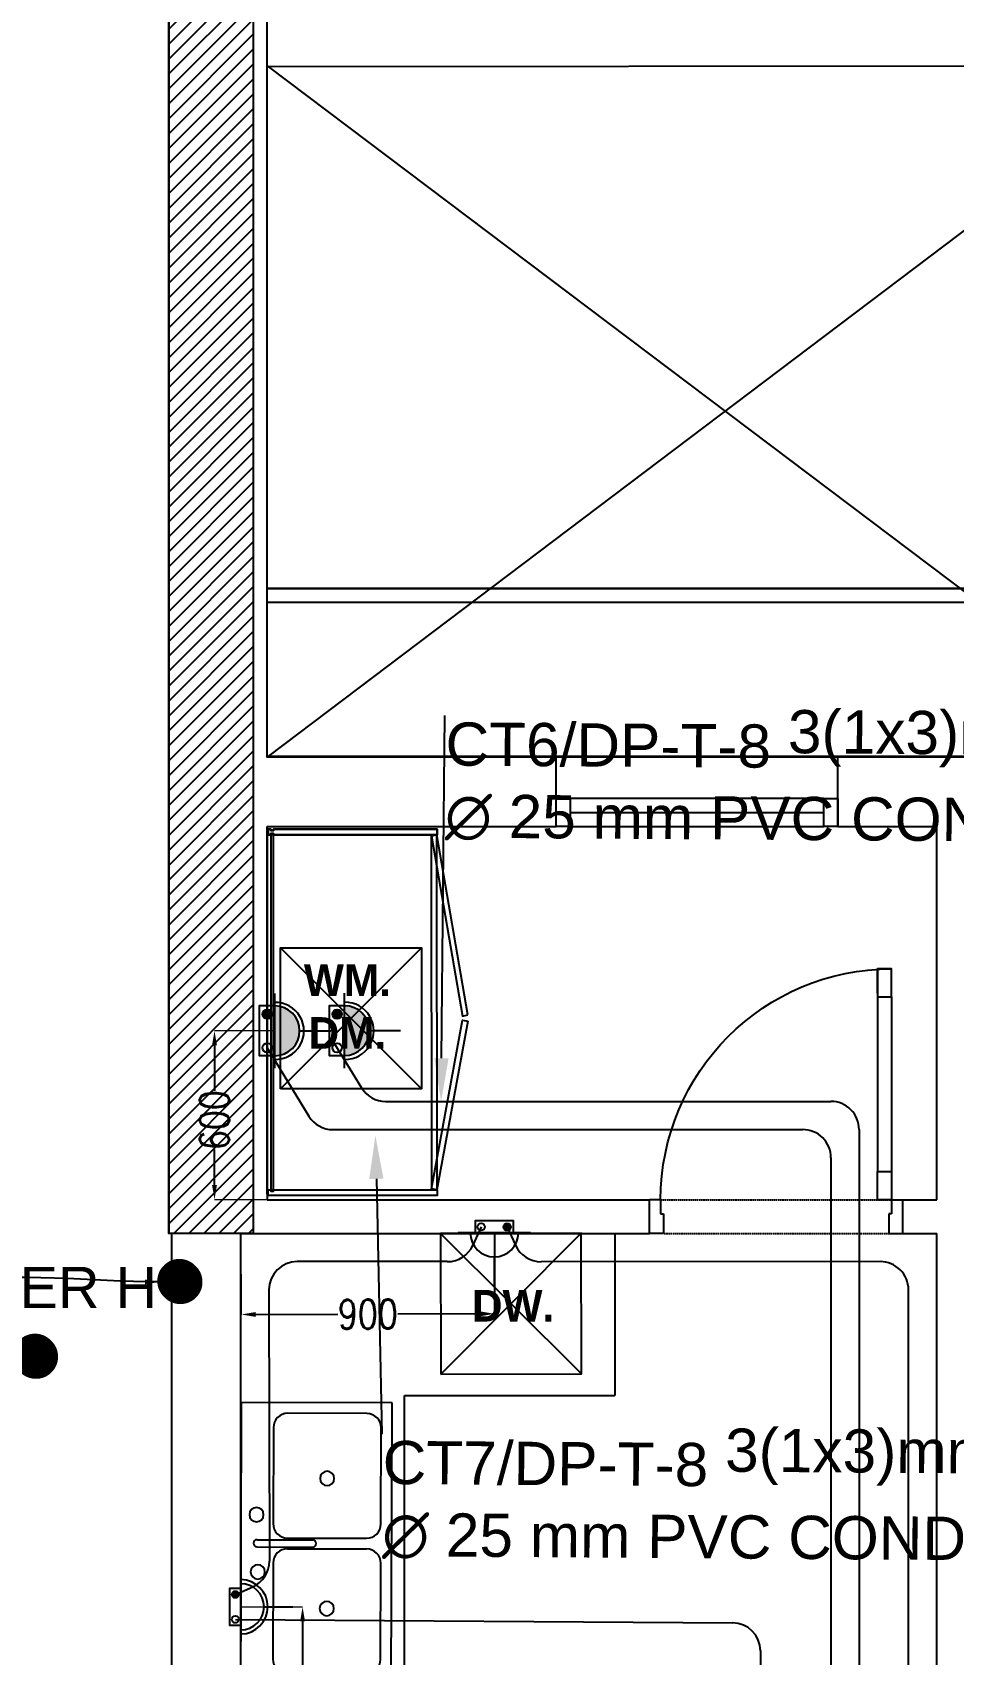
# Model space of a CAD drawing. Extents: x -678889171 to 586587, y -792238163 to 335485.
# Drawn here: x 79411 to 82681, y 44232 to 49993 of the extents above; entities that cross this region are included whole.
import ezdxf
from ezdxf import colors
from ezdxf.entities.mleader import LeaderData, LeaderLine
from ezdxf.math import Vec2, Vec3

# ---------------------------------------------------------------- set-up
doc = ezdxf.new("R2010")
doc.units = 0
doc.header["$MEASUREMENT"] = 0
for name, pattern in [('XR-A-9TH-FLOOR$0$XR-A-CORE$0$$0$HIDDEN-Z', [3, 2, -1]), ('XR-Ducts$0$XR-A-CORE$0$$0$HIDDEN-Z', [3, 2, -1]), ('XR-Typ26$0$XR-A-TYP-2-3-4-5-6-7-8-9-10$0$XR-A-TYP-2-3-4-6-7-8-9-10$0$HIDDEN', [0.375, 0.25, -0.125])]:
    doc.linetypes.add(name, pattern=pattern)
doc.layers.get('0').update_dxf_attribs({"color": 8})
doc.layers.get('Defpoints').update_dxf_attribs({"color": 252})
for name, color, linetype, lineweight in [('.ABB.MULTILEADERS', 2, 'Continuous', 9), ('XR-A-9TH-FLOOR$0$XR-A-CORE$0$$0$A-DOOR-OVHD', 252, 'XR-A-9TH-FLOOR$0$XR-A-CORE$0$$0$HIDDEN-Z', 9), ('XR-A-col-910$0$MOD-COL', 252, 'Continuous', 50), ('XR-Ducts$0$XR-A-CORE$0$$0$A-DOOR-OVHD', 252, 'XR-Ducts$0$XR-A-CORE$0$$0$HIDDEN-Z', 9)]:
    doc.layers.add(name, color=color, linetype=linetype, lineweight=lineweight)
for name, color, linetype in [('1', 8, 'Continuous'), ('4-TWXT-ELECTRICAL', 4, 'Continuous'), ('E-LIT-WIR-NO', 4, 'Continuous'), ('E-POW-BLOCK', 4, 'Continuous'), ('E-POW-WIR-NO', 4, 'Continuous'), ('E-TEXT', 3, 'Continuous'), ('E-Wire-NORMAL', 4, 'Continuous'), ('loop line emped', 1, 'Continuous'), ('XR-A-9TH-FLOOR$0$A-WALL', 252, 'Continuous'), ('XR-A-9TH-FLOOR$0$XR-A-CORE$0$$0$61-EGY-21-AR-1-GR-0A$0$A-FLOR-OPEN', 252, 'Continuous'), ('XR-A-col-910$0$A-COLS', 252, 'Continuous'), ('XR-A-col-910$0$A-COLS-PATT', 252, 'Continuous'), ('XR-A-ST Cat Walk$0$A-FLOR-HRAL', 252, 'Continuous'), ('XR-A-ST Cat Walk$0$A-FLOR-STRS', 252, 'Continuous'), ('XR-A-TYP34$0$XR-A-CORE$0$$0$61-EGY-21-AR-1-GR-0A$0$A-FLOR-OPEN', 252, 'Continuous'), ('XR-Ducts$0$XR-A-CORE$0$$0$61-EGY-21-AR-1-GR-0A$0$A-FLOR-OPEN', 252, 'Continuous'), ('XR-Typ26$0$A-WALL', 252, 'Continuous'), ('XR-Typ26$0$I-EQPM', 252, 'Continuous'), ('XR-Typ26$0$I-SPCL', 252, 'Continuous'), ('XR-Typ26$0$XR-A-2nd-OLD DESIGN$0$A-WALL', 252, 'Continuous'), ('XR-Typ26$0$XR-A-4TH-OLD DESIGN$0$A-WALL', 252, 'Continuous'), ('XR-Typ26$0$XR-A-TYP-2-3-4-5-6$0$A-EQPM', 252, 'Continuous'), ('XR-Typ26$0$XR-A-TYP-2-3-4-5-6-7-8-9-10$0$A-WALL', 252, 'Continuous'), ('XR-Typ26$0$XR-A-TYP-2-3-4-5-6-7-8-9-10$0$XR-A-TYP-2-3-4-6-7-8-9-10$0$A-DOOR', 252, 'Continuous'), ('XR-Typ26$0$XR-A-TYP-2-3-4-5-6-7-8-9-10$0$XR-A-TYP-2-3-4-6-7-8-9-10$0$A-FLOR-OVHD', 252, 'XR-Typ26$0$XR-A-TYP-2-3-4-5-6-7-8-9-10$0$XR-A-TYP-2-3-4-6-7-8-9-10$0$HIDDEN'), ('XR-Typ26$0$XR-A-TYP-2-3-4-5-6-7-8-9-10$0$XR-A-TYP-2-4-6-7-8$0$A-GLAZ', 252, 'Continuous')]:
    doc.layers.add(name, color=color, linetype=linetype)
doc.styles.get("Standard").update_dxf_attribs({"font": 'arial.ttf'})
doc.styles.add('Work$0$E-M.MODUL', font='romans.shx', dxfattribs={"width": 0.8})
doc.styles.add('XR-Typ26$0$XREF_1BR$0$KZT', font='')
doc.styles.get('XR-Typ26$0$XREF_1BR$0$KZT').set_extended_font_data('AvantGarde LT Medium', bold=True)
doc.dimstyles.new('Work$0$S-DIM', dxfattribs={"dimscale": 500, "dimtxt": 0.2065, "dimasz": 0.104, "dimexe": 0, "dimexo": 0, "dimgap": 0, "dimtad": 0, "dimdec": 0, "dimzin": 0, "dimdsep": 46, "dimtxsty": 'Work$0$E-M.MODUL', "dimcen": 0.25, "dimclrd": 5, "dimclre": 5, "dimclrt": 1, "dimadec": 0, "dimazin": 0, "dimtfac": 1, "dimtdec": 0, "dimtofl": 0, "dimtmove": 0, "dimatfit": 3, "dimfxl": 1, "dimtolj": 1, "dimtzin": 0, "dimlwe": 13, "dimarcsym": 0})

# ---------------------------------------------------------------- blocks, each defined once
blk = doc.blocks.new('so')
h = blk.add_hatch(color=3)
h.dxf.hatch_style = 1
h.paths.add_polyline_path([(35.34792172250044, 28.40981183705202, 1), (35.02792156250044, 28.40981183705199)])
at = {"layer": 'E-POW-BLOCK'}
h = blk.add_hatch(color=3, dxfattribs=at)
h.dxf.hatch_style = 1
edge = h.paths.add_edge_path()
edge.add_arc((35.0814921399025, 28.36166550970372), 0.03025259035537483, 0, 360)
at = {"color": 3}
blk.add_arc((35.18900666872388, 28.41391628597773), 0.18346999919749, 358.7181161938786, 181.2818838061319, dxfattribs=at)
at = {"layer": 'E-POW-BLOCK', "color": 3}
for p, q in [((35.18792164250043, 28.56981191705202), (35.18792164250044, 28.76981201705202)), ((35.42792176250044, 28.40981183705203), (34.94792152250044, 28.40981183705198))]:
    blk.add_line(p, q, dxfattribs=at)
blk.add_lwpolyline([(35.34723123084582, 28.409811837052), (35.02861205415505, 28.409811837052), (35.02861205415505, 28.31104866028553), (35.34723123084582, 28.31104866028553)], close=True, dxfattribs=at)
for centre in [(35.0814921399025, 28.36166550970372), (35.29756713674156, 28.36166550970372)]:
    blk.add_circle(centre, 0.03025259035537483, dxfattribs=at)
blk.add_arc((35.18792164250044, 28.40981183705198), 0.1600000800000001, 2.035554996136651e-12, 180, dxfattribs=at)
blk = doc.blocks.new('SO1')
at = {"layer": 'E-POW-BLOCK'}
h = blk.add_hatch(color=3, dxfattribs=at)
h.dxf.hatch_style = 1
edge = h.paths.add_edge_path()
edge.add_arc((-0.1064295025979398, -0.04814632734824666), 0.03025259035537483, 0, 360)
at = {"layer": 'E-POW-BLOCK', "color": 3}
for p, q in [((1.42e-14, 0.2000001000000597), (0, 0.4500002250000599)), ((-0.3000001499999971, 7.11e-14), (0.3000001499999971, 1.42e-14))]:
    blk.add_line(p, q, dxfattribs=at)
blk.add_lwpolyline([(0.1593095883453804, 4.265338082731773e-14), (-0.1593095883453804, 4.265338082731773e-14), (-0.1593095883453804, -0.09876317676643645), (0.1593095883453804, -0.09876317676643645)], close=True, dxfattribs=at)
for centre in [(-0.1064295025979398, -0.04814632734824666), (0.1096454942411166, -0.04814632734824666)]:
    blk.add_circle(centre, 0.03025259035537483, dxfattribs=at)
blk.add_arc((0, 1.42e-14), 0.2000001000000001, 0, 179.9999999999979, dxfattribs=at)
blk = doc.blocks.new('160')
at = {"layer": 'E-POW-BLOCK'}
h = blk.add_hatch(color=1, dxfattribs=at)
h.dxf.hatch_style = 1
edge = h.paths.add_edge_path()
edge.add_arc((78016.12619020321, 43941.8623778977), 12.40959850020896, 0, 360)
at = {"layer": 'E-POW-BLOCK', "color": 1}
for p, q in [((77996.37658910743, 43862.45978831869, 1.338264768536465e-07), (77996.37658910545, 44108.57963245566, 1.344306687904589e-07)), ((77914.33664106077, 43985.51971038651, 1.440456293763361e-07), (77811.7867060037, 43985.51971038567, 1.564419500691893e-07))]:
    blk.add_line(p, q, dxfattribs=at)
at = {"layer": 'E-POW-BLOCK', "color": 1, "elevation": 1.293917977576307e-07}
blk.add_lwpolyline([(77996.3765891059, 44050.86842946797), (77996.37658910696, 43920.17099130638), (78036.8891983044, 43920.17099130671), (78036.88919830332, 44050.8684294683)], close=True, dxfattribs=at)
at = {"layer": 'E-POW-BLOCK', "color": 1}
for centre in [(78016.12619020249, 44030.49624115398, 1.318516362437654e-07), (78016.12619020321, 43941.8623778977, 1.316340517344951e-07)]:
    blk.add_circle(centre, 12.40959850020896, dxfattribs=at)
for centre, radius, start, end in [((77997.52779818512, 43985.51971038718, 1.339894137195527e-07), 96.53712043769333, 90.68327069112401, 269.3167293097928), ((77996.37658910645, 43985.51971038718, 1.341285728220513e-07), 82.03994804566189, 90.0000000004675, 270.0000000004654)]:
    blk.add_arc(centre, radius, start, end, dxfattribs=at)
blk = doc.blocks.new('*D2981')
at = {"layer": '1', "color": 5, "lineweight": 13, "transparency": 16777216}
for p, q in [((80150.9594293658, 45727.11598560929), (80151.75813177212, 45439.36992021478)), ((81050.95596230698, 45729.61412366568), (81051.7546647133, 45441.86805827117))]:
    blk.add_line(p, q, dxfattribs=at)
at = {"layer": '1', "color": 5, "lineweight": -2, "transparency": 16777216}
for p, q in [((80203.75793145316, 45439.51425708026), (80495.55680735565, 45440.32420895232)), ((80999.75486503224, 45441.72372140569), (80707.95598912978, 45440.91376953363))]:
    blk.add_line(p, q, dxfattribs=at)
at = {"layer": '1', "color": 5, "transparency": 16777216}
for points in [[(80203.73387530891, 45448.18089036043), (80203.78198759741, 45430.84762380009), (80151.75813177212, 45439.36992021478)], [(80999.730808888, 45450.39035468587), (80999.77892117649, 45433.05708812553), (81051.7546647133, 45441.86805827117)]]:
    blk.add_solid(points, dxfattribs=at)
at = {"layer": 'Defpoints', "color": 0, "transparency": 16777216}
for p in [(80150.9594293658, 45727.11598560929), (81050.95596230698, 45729.61412366568), (81051.7546647133, 45441.86805827117)]:
    blk.add_point(p, dxfattribs=at)
at = {"layer": '1', "color": 1, "transparency": 16777216, "insert": (80601.75639824271, 45440.61898924298), "char_height": 103.25, "attachment_point": 5, "rotation": 0.15903661229904714, "style": 'Work$0$E-M.MODUL'}
blk.add_mtext('\\A1;900', dxfattribs=at)
blk = doc.blocks.new('*D2982')
at = {"layer": '1', "color": 5, "lineweight": 13, "transparency": 16777216}
for p, q in [((80150.95943569197, 44401.22992888563), (80369.98080377791, 44401.22992888563)), ((80150.96021087287, 43601.22992888563), (80369.98080377791, 43601.22992888563))]:
    blk.add_line(p, q, dxfattribs=at)
at = {"layer": '1', "color": 5, "lineweight": -2, "transparency": 16777216}
for p, q in [((80369.98080377791, 44349.22992888563), (80369.98080377791, 44107.42992888563)), ((80369.98080377791, 43653.22992888563), (80369.98080377791, 43895.02992888563))]:
    blk.add_line(p, q, dxfattribs=at)
at = {"layer": '1', "color": 5, "transparency": 16777216}
for points in [[(80361.31413711124, 44349.22992888563), (80378.64747044459, 44349.22992888563), (80369.98080377791, 44401.22992888563)], [(80361.31413711124, 43653.22992888563), (80378.64747044459, 43653.22992888563), (80369.98080377791, 43601.22992888563)]]:
    blk.add_solid(points, dxfattribs=at)
at = {"layer": 'Defpoints', "color": 0, "transparency": 16777216}
for p in [(80150.95943569197, 44401.22992888563, -4.931407771077062e-05), (80150.96021087287, 43601.22992888563), (80369.98080377791, 43601.22992888563)]:
    blk.add_point(p, dxfattribs=at)
at = {"layer": '1', "color": 1, "transparency": 16777216, "insert": (80369.98080377791, 44001.2299288856), "char_height": 103.25, "attachment_point": 5, "rotation": 90, "style": 'Work$0$E-M.MODUL'}
blk.add_mtext('\\A1;800', dxfattribs=at)
blk = doc.blocks.new('*D2987')
at = {"layer": '1', "color": 5, "lineweight": 13, "transparency": 16777216}
for p, q in [((80270.99375630525, 46447.1172220874), (80057.17361080289, 46447.1172220874)), ((80270.99406859284, 45847.11599876145), (80057.17361080289, 45847.11599876145))]:
    blk.add_line(p, q, dxfattribs=at)
at = {"layer": '1', "color": 5, "lineweight": -2, "transparency": 16777216}
for p, q in [((80057.17361080289, 46395.1172220874), (80057.17361080289, 46233.87106646634)), ((80057.17361080289, 45899.11599876145), (80057.17361080289, 46025.40439979969))]:
    blk.add_line(p, q, dxfattribs=at)
at = {"layer": '1', "color": 5, "transparency": 16777216}
for points in [[(80048.50694413621, 46395.1172220874), (80065.84027746956, 46395.1172220874), (80057.17361080289, 46447.1172220874)], [(80048.50694413621, 45899.11599876145), (80065.84027746956, 45899.11599876145), (80057.17361080289, 45847.11599876145)]]:
    blk.add_solid(points, dxfattribs=at)
at = {"layer": 'Defpoints', "color": 0, "transparency": 16777216}
for p in [(80270.99375630525, 46447.1172220874), (80057.17361080289, 45847.11599876145), (80270.99406859284, 45847.11599876145)]:
    blk.add_point(p, dxfattribs=at)
at = {"layer": '1', "color": 1, "transparency": 16777216, "insert": (80057.17361080289, 46129.63773313299), "char_height": 103.25, "attachment_point": 5, "rotation": 90, "style": 'Work$0$E-M.MODUL'}
blk.add_mtext('\\A1;600', dxfattribs=at)
blk = doc.blocks.new('XR-A-ST Cat Walk')
at = {"layer": 'XR-A-ST Cat Walk$0$A-FLOR-HRAL'}
for points in [[(83046.08059873435, 36748.03309122201), (83591.85810931856, 36749.50425361253), (83591.85810931856, 38599.99999999996), (85747.08610655721, 38599.99999999996), (85745.24291271906, 34446.30344581752), (83045.21689171152, 34445.90371469172)], [(83046.21537499549, 36698.03327286874), (83641.85810931856, 36699.63884871591), (83641.85810931856, 38549.99999999996), (85697.06391424284, 38549.99999999996), (85695.26509190473, 34496.29604729211), (83045.20948935469, 34495.90371414377)]]:
    blk.add_lwpolyline(points, dxfattribs=at)
at = {"layer": 'XR-A-ST Cat Walk$0$A-FLOR-STRS'}
blk.add_lwpolyline([(83046.21537499549, 36698.03327286874), (83042.33379955615, 39149.99999999996), (86297.33379955615, 39149.99999999996), (86294.99533557714, 33896.31304388438), (83044.56061875774, 33896.22092397314), (83044.33754620097, 34496.22091789205), (85695.26509190473, 34496.29604729211), (85697.06391424284, 38549.99999999996), (83642.9778387565, 38549.99999999996), (83641.85810931856, 36699.63884871591), (83046.21537499549, 36698.03327286874)], dxfattribs=at)
blk = doc.blocks.new('*U1523')
at = {"layer": 'XR-A-col-910$0$A-COLS-PATT'}
h = blk.add_hatch(dxfattribs=at)
h.set_pattern_fill('ANSI31', color=256, scale=300)
h.set_pattern_definition([(45, (200, -13250), (-26.51650429449553, 26.51650429449553), [])])
h.paths.add_polyline_path([(-15633.46579891467, 85098.79667194281), (-15333.46579891467, 85098.79667194281), (-15333.46579891467, 71548.79667194281), (-15633.46579891467, 71548.79667194281)])
at = {"layer": 'XR-A-col-910$0$A-COLS'}
blk.add_lwpolyline([(-15633.46579891467, 85098.79667194281), (-15333.46579891467, 85098.79667194281), (-15333.46579891467, 71548.79667194281), (-15633.46579891467, 71548.79667194281)], close=True, dxfattribs=at)
blk = doc.blocks.new('XR-A-col-910')
at = {"layer": 'XR-A-col-910$0$MOD-COL'}
blk.add_blockref('*U1523', (98328.46579891465, -39343.79667194281), dxfattribs=at)
blk = doc.blocks.new('XR-Ducts')
at = {"layer": 'XR-Ducts$0$XR-A-CORE$0$$0$61-EGY-21-AR-1-GR-0A$0$A-FLOR-OPEN'}
for p, q in [((83045.10589965944, 36350.00003204209), (86293.51621492323, 36351.96577837977)), ((86293.51617139872, 36351.96574550095), (83045.29877996813, 33898.23240661018)), ((86294.99987961682, 33900.19893405444), (83046.21537499549, 36351.96672713121))]:
    blk.add_line(p, q, dxfattribs=at)
at = {"layer": 'XR-Ducts$0$XR-A-CORE$0$$0$A-DOOR-OVHD'}
blk.add_lwpolyline([(83044.51991098301, 39153.73350737232), (86291.82075093065, 39153.73252574204), (86294.99999999999, 33900), (83045.29771147587, 33899.99809795717)], close=True, dxfattribs=at)
blk = doc.blocks.new('*U1147')
at = {"layer": 'XR-Typ26$0$XR-A-TYP-2-3-4-5-6-7-8-9-10$0$XR-A-TYP-2-4-6-7-8$0$A-GLAZ'}
for p, q in [((80876.47436216587, 59997.1206152086), (79976.10370758761, 59997.11541187624)), ((79976.10370635943, 59947.11541187624), (80876.47436093769, 59947.1206152086)), ((79976.10370513113, 59897.11540542316), (80876.47435970939, 59897.12060875558))]:
    blk.add_line(p, q, dxfattribs=at)
blk.add_lwpolyline([(79926.10370513113, 60147.1154066514), (80926.47435970939, 60147.1154066514)], dxfattribs=at)
for points in [[(79926.10370758761, 59997.11541310448), (79976.10370758761, 59997.11541187624), (79976.10370513113, 59897.11540542316), (79926.10370513113, 59897.1154066514)], [(80876.47436216587, 59997.1206152086), (80926.47436216587, 59997.12061398036), (80926.47435970939, 59897.12060752734), (80876.47435970939, 59897.12060875558)]]:
    blk.add_lwpolyline(points, close=True, dxfattribs=at)
blk = doc.blocks.new('*U1149')
for p, q in [((39.99999999999545, 819.9999999996726), (39.99999999998647, 199.9999999998977)), ((89.99999999997726, 819.9999999996726), (89.99999999996828, 199.9999999998977)), ((0, -20), (4.547473508864641e-12, 99.99999999993177)), ((39.99999999999091, 99.9999999999318), (4.547473508864641e-12, 99.99999999993177)), ((39.99999999999091, 99.9999999999318), (39.99999999999102, 49.9999999999477)), ((859.9999999996908, 99.99999999993177), (859.9999999996908, 49.99999999994769)), ((859.9999999996908, 99.99999999993177), (899.9999999996771, 99.9999999999318)), ((899.9999999996726, -20), (899.9999999996771, 99.9999999999318)), ((39.99999999999102, 49.9999999999477), (49.99999999999102, 49.9999999999477)), ((49.99999999999102, 49.9999999999477), (49.99999999999091, -20)), ((859.9999999996908, 49.99999999994769), (849.9999999996953, 49.9999999999477)), ((849.9999999996953, 49.9999999999477), (849.9999999996862, -20)), ((49.99999999999091, -20), (0, -20)), ((849.9999999996862, -20), (899.9999999996726, -20))]:
    blk.add_line(p, q)
for points in [[(89.99999999996817, 819.9999999996726), (39.99999999998636, 819.9999999996726), (39.99999999998636, 919.9999999996362), (89.99999999996817, 919.9999999996362), (89.99999999996817, 832.9999999996653), (89.99999999996817, 919.9999999996362)], [(89.99999999996828, 199.9999999998977), (39.99999999998647, 199.9999999998977), (39.99999999998636, 99.9999999999318), (89.99999999996817, 99.9999999999318), (89.99999999996817, 186.9999999999004)]]:
    blk.add_lwpolyline(points, close=True)
blk.add_arc((39.99999999998636, 99.9999999999318), 819.9999999997044, 7.016709298534877e-15, 90)
at = {"layer": 'XR-Typ26$0$XR-A-TYP-2-3-4-5-6-7-8-9-10$0$XR-A-TYP-2-3-4-6-7-8-9-10$0$A-FLOR-OVHD'}
for p, q in [((859.9999999996908, 99.99999999993177), (39.99999999998636, 99.9999999999318)), ((849.9999999996953, -20), (49.99999999999091, -20))]:
    blk.add_line(p, q, dxfattribs=at)
blk = doc.blocks.new('XR-Typ26$0$A$C519C6AFF')
at = {"layer": 'XR-Typ26$0$I-EQPM'}
blk.add_lwpolyline([(250, -250), (-250, -250), (-250, 250), (250, 250)], close=True, dxfattribs=at)
for points in [[(250, -250), (-250, 250)], [(250, 250), (-250, -250)]]:
    blk.add_lwpolyline(points, dxfattribs=at)
blk = doc.blocks.new('XR-A-TYP34')
at = {"layer": 'XR-A-TYP34$0$XR-A-CORE$0$$0$61-EGY-21-AR-1-GR-0A$0$A-FLOR-OPEN'}
blk.add_line((83045.10589965944, 36350.00003204209), (86293.51621492323, 36351.96577837977), dxfattribs=at)
blk = doc.blocks.new('XR-Typ26$0$A$C3A2B5138')
for p, q in [((0, 500), (-535, 500)), ((-535, 500), (-535, -500)), ((0, 500), (-535, 500)), ((-535, 500), (-535, -500.0000000000073)), ((-165.1000000000058, 461.8999999999869), (-446.1000000000058, 461.8999999999869)), ((0, -500), (0, 500)), ((0, -500.0000000000073), (0, 500)), ((-496.9000000000233, 411.099999999984), (-496.9000000000233, 69.84999999999854)), ((-114.3000000000175, 69.84999999999854), (-114.3000000000175, 411.0999999999985)), ((-165.1000000000349, 19.04999999999563), (-446.1000000000058, 19.04999999999563)), ((-57.15000000002328, 12.69999999999709), (-254.8000000000175, 12.69999999999709)), ((-165.1000000000058, -19.05000000000291), (-446.1000000000058, -19.05000000000291)), ((-57.15000000002328, -12.69999999999709), (-254.8000000000175, -12.70000000000437)), ((-496.9000000000233, -69.85000000000582), (-496.8999999999942, -411.1000000000131)), ((-114.2999999999884, -411.0999999999985), (-114.2999999999884, -69.84999999999854)), ((-535, -500), (0, -500)), ((-535, -500.0000000000073), (0, -500.0000000000073)), ((-446.1000000000058, -461.9000000000015), (-165.1000000000058, -461.9000000000015))]:
    blk.add_line(p, q)
for centre, radius, start, end in [((-446.1000000000058, 411.099999999984), 50.8000000000052, 90, 180), ((-165.1000000000058, 411.0999999999985), 50.79999999998908, 0, 90), ((-305.6000000000058, 230.9499999999971), 25.40000000000016, 90, 270), ((-305.6000000000058, 230.9499999999971), 25.4000000000002, 270, 90), ((-60.22879355400801, 101.5999999999985), 25.39999999999987, 90, 270), ((-60.22879355400801, 101.5999999999985), 25.39999999999987, 270, 90), ((-446.1000000000058, 69.84999999999854), 50.80000000000272, 180, 270), ((-165.1000000000349, 69.84999999999854), 50.80000000000268, 270, 0), ((-254.8000000000175, 0), 12.69999999999988, 90, 270), ((-57.15000000002328, 0), 12.6999999999999, 270, 90), ((-446.1000000000058, -69.85000000000582), 50.80000000000015, 90, 180), ((-165.1000000000058, -69.84999999999854), 50.80000000000007, 0, 90), ((-55.03206879270147, -101.5999999999985), 25.40000000000005, 90, 270), ((-55.03206879270147, -101.5999999999985), 25.40000000000008, 270, 90), ((-305.6000000000058, -230.9500000000044), 25.39999999999993, 90, 270), ((-305.6000000000058, -230.9500000000044), 25.39999999999995, 270, 90), ((-446.1000000000058, -411.1000000000131), 50.79999999999051, 180, 270), ((-165.1000000000058, -411.0999999999985), 50.80000000000167, 270, 0)]:
    blk.add_arc(centre, radius, start, end)
blk = doc.blocks.new('A$C8dc8e057')
at = {"layer": 'XR-Typ26$0$I-SPCL', "insert": (13902.4218490584, 7241.07048168407, 1.132198853915352e-07), "char_height": 112.5, "width": 1932.754287415214, "attachment_point": 5, "style": 'XR-Typ26$0$XREF_1BR$0$KZT'}
blk.add_mtext('DW.', dxfattribs=at)

msp = doc.modelspace()

# ---------------------------------------------------------------- block references
at = {"layer": 'XR-A-9TH-FLOOR$0$A-WALL'}
msp.add_blockref('XR-A-ST Cat Walk', (-2800.434649049275, 13522.11598560929), dxfattribs=at)

# ---------------------------------------------------------------- next in the draw order: block references
msp.add_blockref('XR-A-col-910', (-2800.434649049275, 13522.11598560929), dxfattribs=at)

# ---------------------------------------------------------------- next in the draw order: block references
msp.add_blockref('XR-Ducts', (-2800.434649049275, 13522.11598560929), dxfattribs=at)

# ---------------------------------------------------------------- next in the draw order: hatches: boundary and pattern name
at = {"layer": 'E-Wire-NORMAL'}
h = msp.add_hatch(dxfattribs=at)
h.set_pattern_fill('ANSI31', color=4, scale=1.334306780708251, angle=-5.65184566896067e-11)
h.set_pattern_definition([(44.9999999999435, (156180.6328159735, -32431.42583036638), (-0.1179371716026332, 0.1179371716028659), [])])
edge = h.paths.add_edge_path()
edge.add_arc((79934.90945591187, 45557.13533651613), 77.73412783328939, -5.65184566896067e-11, 359.9999999999435)
h = msp.add_hatch(dxfattribs=at)
h.set_pattern_fill('ANSI31', color=4, scale=1.334306780708252)
h.set_pattern_definition([(45, (155667.914259327, -32696.91528083048), (-0.1179371716027496, 0.1179371716027496), [])])
edge = h.paths.add_edge_path()
edge.add_arc((79422.19089927015, 45291.64588595742), 77.7341278332894, 0, 360)

# ---------------------------------------------------------------- next in the draw order: linework, layer by layer
at = {"layer": '1', "color": 4}
msp.add_line((81050.95598826025, 45729.60477355625), (81051.75466471331, 45441.86805827124), dxfattribs=at)
at = {"layer": 'E-POW-WIR-NO'}
for p, q in [((81004.12141094558, 45750.29502485209), (80974.97415487884, 45685.88731256628, -1.024084336643556e-06)), ((81096.50055519948, 45750.104327193), (81126.08254898581, 45685.19219043156, -1.0368876439596e-06)), ((80883.8689559025, 45627.11635068407), (80350.36499372017, 45627.11608320467)), ((82421.38312130314, 45627.11712153753), (81217.07881679098, 45626.66131592986, -2.265638263342128e-06)), ((80250.36548682794, 45527.41373078267), (80252.02070763157, 44563.49109419447, -1.936711875418981e-06)), ((82521.3831714374, 44172.32386893276), (82521.3831714374, 45527.11712153754)), ((80131.20983431404, 44444.88726124792, -5.823429139102483e-09), (80192.90746608606, 44472.52917128122, -6.702923413795659e-07))]:
    msp.add_line(p, q, dxfattribs=at)
for centre, start, end in [((80883.86890576614, 45727.11635068406, -1.024084339726454e-06), 270.0000287264816, 335.6512056028122), ((80350.36504385652, 45527.11608320469), 90.00002872481413, 179.8294602482672), ((82421.3831714374, 45527.11712153754), 0, 90.00002872481413)]:
    msp.add_arc(centre, 100, start, end, dxfattribs=at)
at = {"layer": 'E-POW-WIR-NO', "extrusion": (1.052521507779009e-14, -2.099318816074265e-08, 0.9999999999999998)}
msp.add_arc((81217.07876665672, 45726.66131592984, -0.0009601138695879129), 100, 204.4998748464151, 270.0000287248141, dxfattribs=at)
at = {"layer": 'E-POW-WIR-NO', "extrusion": (2.152059028752858e-08, -6.301887260679818e-11, 0.9999999999999998)}
msp.add_arc((80152.02115060292, 44563.7887417723, 0.001722325804551602), 100, 294.1334399504098, 359.8294602482672, dxfattribs=at)
at = {"layer": 'loop line emped', "color": 3}
for p, q in [((80244.35928599784, 46386.47519234105, 1.178497013865076e-08), (80392.03790189259, 46144.02938341645, 1.50148047985306e-07)), ((80483.75883018275, 46401.10369564469, 9.592174837949854e-09), (80579.43603312902, 46244.02924906075, 4.151274009332566e-09)), ((80664.83971306923, 46196.05039097988, 2.082271246339014e-07), (82245.92304562932, 46196.04925741678, 5.974188787784404e-06)), ((80477.4415818328, 46096.0505253356, -4.780611250765083e-07), (82145.91012414862, 46096.04932912136, 5.601311984351157e-06)), ((82345.92297393366, 46096.04898876994, 6.272497776974029e-06), (82345.90545712647, 39575.66572927952, 4.943163633761016e-05)), ((82245.91005245326, 45996.04925742606, 6.054178943920574e-06), (82245.9054761109, 39613.0092683989, 4.356591445600633e-05)), ((80131.20983488552, 44356.25339799163, -5.823429159124648e-09), (81896.57098041938, 44344.50469851449, 8.807714628130298e-07)), ((81995.90548263522, 44244.50691297551, 2.126625887194367e-06), (81995.90548263528, 39643.00934009332, 2.985004036434868e-05))]:
    msp.add_line(p, q, dxfattribs=at)
for centre, start, end in [((80664.8397847646, 46296.05039097985, -0.0004106222967314807), 211.3464341473071, 269.9999589221484), ((82245.92297393395, 46096.04925741682, -0.0006457496527097222), 359.9998460766725, 89.99995892214844), ((80477.44165352816, 46196.05052533556, -0.001307386511373943), 211.3464341469845, 269.9999589221484), ((82145.91005245326, 45996.0493291214, -0.0007250893248421323), 359.9999589216013, 89.99995892214844), ((81895.90548263516, 44244.50691297551, 4.899119874010635e-05), 0, 89.6186950431066)]:
    msp.add_arc(centre, 100, start, end, dxfattribs=at)
at = {"layer": 'XR-A-9TH-FLOOR$0$XR-A-CORE$0$$0$61-EGY-21-AR-1-GR-0A$0$A-FLOR-OPEN'}
msp.add_line((80244.67125061016, 49872.11601765137), (83493.08156587396, 49874.08176398905), dxfattribs=at)
at = {"layer": 'XR-A-9TH-FLOOR$0$XR-A-CORE$0$$0$A-DOOR-OVHD'}
msp.add_lwpolyline([(80244.08526193374, 52675.8494929816), (83491.38610188138, 52675.84851135132), (83494.56535095071, 47422.11598560929), (80244.8630624266, 47422.11408356646)], close=True, dxfattribs=at)
at = {"layer": 'XR-Typ26$0$A-WALL'}
for p, q in [((80244.56535095072, 45847.11598500586), (81601.38229971654, 45847.11669119957)), ((82501.38229971642, 45847.11715962998), (82621.38229971642, 45847.11722208738)), ((79904.56535088483, 45727.11598560929), (79894.56535095071, 45727.11598560929)), ((80244.56535095071, 45727.11598500584), (81601.38236217391, 45727.11669119958)), ((82501.38236217381, 45727.11715963), (82621.38236217381, 45727.11722208739))]:
    msp.add_line(p, q, dxfattribs=at)
at = {"layer": 'XR-Typ26$0$XR-A-2nd-OLD DESIGN$0$A-WALL'}
for p, q in [((80244.56535095072, 47162.16398843673), (80244.56535095072, 45847.11598500586)), ((79904.56535088483, 45727.11598560929), (79904.56535088483, 41592.11598560929))]:
    msp.add_line(p, q, dxfattribs=at)
at = {"layer": 'XR-Typ26$0$XR-A-4TH-OLD DESIGN$0$A-WALL'}
msp.add_lwpolyline([(80244.56535095072, 47422.11408330402), (80244.56535095072, 50848.98184190597), (79894.56535095071, 50848.98184190597), (79894.5653509507, 45727.11598560929)], dxfattribs=at)
at = {"layer": 'XR-Typ26$0$XR-A-TYP-2-3-4-5-6$0$A-EQPM'}
for p, q in [((81479.16098645657, 45727.11662758602), (81479.1612859378, 45151.72041979901)), ((80731.63967830039, 45151.72041979901), (81479.1612859378, 45151.72041979901)), ((80731.63967830039, 42301.22992888562), (80731.63967830039, 45151.72041979901))]:
    msp.add_line(p, q, dxfattribs=at)
for points in [[(80247.26522189475, 47162.95751393102), (80247.25608331061, 47142.9575444486), (80257.25608223773, 47142.95297503732), (80257.25836688376, 47147.95297456048), (80266.25836593009, 47147.94886207841), (80266.25608128405, 47142.94886267446), (80847.3308383832, 47142.82776320241), (80847.33997708655, 47162.82776105664), (80266.35840851165, 47162.9533854749), (80266.35811990596, 47157.95796001218), (80257.3581178794, 47157.96208274625), (80257.35840636588, 47162.9554181125)], [(80247.5252949605, 47142.95276212953), (80247.52480417586, 47162.95273375772), (80257.52480417586, 47162.95297909043), (80257.52492684222, 47157.95297909043), (80266.52492684222, 47157.95319998525), (80266.52480417586, 47162.95319998525), (80847.59955936766, 47162.82304513715), (80847.60005015231, 47142.82304513715)], [(80247.26520258284, 45862.27977049611), (80247.2647119174, 45882.2797421243), (80257.2647119174, 45882.27998745702), (80257.26483458377, 45877.27998745702), (80266.26483458377, 45877.28020835183), (80266.2647119174, 45882.28020835183), (80847.33946710921, 45882.15005350373), (80847.33995777465, 45862.15005350373)]]:
    msp.add_lwpolyline(points, close=True, dxfattribs=at)
at = {"layer": 'XR-Typ26$0$XR-A-TYP-2-3-4-5-6$0$A-EQPM', "elevation": 2.106056603418116e-09}
for points in [[(80266.25085228778, 45882.2802079942), (80266.35595589972, 47147.94884097837), (80257.3559530387, 47147.94860983155), (80257.25084894992, 45882.27998709939)], [(80847.36116474963, 45882.15092325471), (80846.91293960906, 47142.83015036843), (80826.91293960906, 47142.82966184877), (80827.36116474963, 45882.15043473504)], [(80956.96552342272, 46503.48246121667), (80847.09779292441, 47142.7976192262), (80827.69493430949, 47138.76453376077), (80937.5626648078, 46499.44937575124)], [(80956.96065193511, 46480.95005786679), (80847.18120449877, 45882.18345320485), (80827.78009158469, 45886.22492802404), (80937.55953902102, 46484.99153256677)]]:
    msp.add_lwpolyline(points, close=True, dxfattribs=at)
at = {"layer": 'XR-Typ26$0$XR-A-TYP-2-3-4-5-6-7-8-9-10$0$A-WALL'}
for p, q in [((80244.56535095071, 47422.11408330402), (81270.14049914887, 47422.11498738335)), ((81270.14049813547, 47172.11501757159), (81270.14049813547, 47422.11498738335)), ((82270.1405051926, 47422.11598560934), (82741.38147779161, 47422.11620415105)), ((82270.1405051926, 47172.11598560934), (82270.1405051926, 47422.11598560934)), ((80244.56535145099, 45866.78925048828), (80244.56535689291, 47172.11385830665)), ((80244.56535689291, 47172.11385830665), (81270.14049914887, 47172.11501757159)), ((82270.1405051926, 47172.11598560934), (82621.38161008323, 47172.11625181614)), ((82621.38229971641, 45847.11722208739), (82621.38161008323, 47172.11625181614)), ((81601.3823621739, 45727.11669119958), (81601.38229971653, 45847.11669119957)), ((82501.38236217381, 45727.11715963), (82501.38229971641, 45847.11715962999)), ((80150.95945531901, 41701.22992888562), (80150.95942936579, 45727.11598500585)), ((80150.95945531901, 41692.11598560929), (80150.95945531901, 45727.11598500585)), ((80150.95945531901, 45727.11598500585), (80244.56535095071, 45727.11598560929)), ((82621.38317476226, 44165.88297861034), (82621.3823621738, 45727.1172220874))]:
    msp.add_line(p, q, dxfattribs=at)

# ---------------------------------------------------------------- next in the draw order: block references
msp.add_blockref('A$C8dc8e057', (67214.93586397369, 38229.5364405498, 0.04576100080095261))
at = {"layer": 'E-LIT-WIR-NO', "xscale": 553.0937840698282, "yscale": 553.0937840698282, "zscale": 553.0937840698282, "rotation": 269.9952420458149}
for p in [(64559.31965789184, 65910.64275230824, 0.0001312246265535327), (64807.42364988485, 65910.98105606408, 0.0001312217339726789)]:
    msp.add_blockref('so', p, dxfattribs=at)
at = {"layer": 'E-POW-BLOCK', "xscale": 427.5336916951257, "yscale": 427.5336916951257, "zscale": 427.5336916951257, "rotation": 179.8817248676906}
msp.add_blockref('SO1', (81050.95596230697, 45729.61412366569), dxfattribs=at)
at = {"layer": 'E-POW-WIR-NO', "rotation": 180.0000003689396}
msp.add_blockref('160', (158147.3357415663, 88386.7501415079, -3.911076445059874e-05), dxfattribs=at)
at = {"layer": 'XR-Typ26$0$I-EQPM', "xscale": -1, "rotation": 0.1424476659791374}
msp.add_blockref('XR-Typ26$0$A$C519C6AFF', (81110.2474439759, 45477.73862232381), dxfattribs=at)
at = {"layer": 'XR-Typ26$0$I-EQPM', "rotation": 179.8294602481789}
msp.add_blockref('XR-Typ26$0$A$C3A2B5138', (80150.95945531901, 44626.96997428235), dxfattribs=at)
at = {"layer": 'XR-Typ26$0$XR-A-TYP-2-3-4-5-6$0$A-EQPM', "rotation": 270}
msp.add_blockref('XR-Typ26$0$A$C519C6AFF', (80541.65593189097, 46491.15815699361, -1.698520647442324e-07), dxfattribs=at)
at = {"layer": 'XR-Typ26$0$XR-A-TYP-2-3-4-5-6-7-8-9-10$0$XR-A-TYP-2-3-4-6-7-8-9-10$0$A-DOOR', "extrusion": (2.238352665751833e-11, 5.509690655617856e-25, -1), "zscale": -1}
msp.add_blockref('*U1149', (-82501.38229971661, 45747.11674324748, 1.846671889987843e-06), dxfattribs=at)
at = {"layer": 'XR-Typ26$0$XR-A-TYP-2-3-4-5-6-7-8-9-10$0$XR-A-TYP-2-4-6-7-8$0$A-GLAZ', "rotation": 359.9995486359676}
msp.add_blockref('*U1147', (1343.564938678028, -12724.37074628133), dxfattribs=at)
msp.add_blockref('*U1147', (1343.564938678028, -12724.37074628133), dxfattribs=at)

# ---------------------------------------------------------------- next in the draw order: texts
at = {"layer": '4-TWXT-ELECTRICAL', "color": 1, "insert": (78546.75854727902, 45608.41998618476), "char_height": 146.4693004578908, "attachment_point": 1}
msp.add_mtext_dynamic_manual_height_columns('TO TOWER H', width=1479.425532503646, gutter_width=732.3465022894538, heights=[0], dxfattribs=at)
at = {"layer": 'XR-Typ26$0$I-SPCL', "char_height": 112.5, "width": 1932.754287415214, "attachment_point": 5, "style": 'XR-Typ26$0$XREF_1BR$0$KZT'}
for s, insert in [('WM.', (80529.15593189097, 46626.65815699361, -1.232113381180585e-05)), ('DM.', (80529.15593189097, 46439.15815699361, -1.232113381180585e-05))]:
    msp.add_mtext(s, dxfattribs=dict(at, insert=insert))

# ---------------------------------------------------------------- next in the draw order: dimensions: what is measured, and where the dimension line sits
at = {"layer": '1', "color": 4}
dim = msp.add_linear_dim(base=(80057.17361080289, 45847.11599876145), p1=(80270.99375630522, 46447.11722208739), p2=(80270.99406859282, 45847.11599876144), angle=270.0000298212077, dimstyle='Work$0$S-DIM', dxfattribs=at)
dim.commit()
dim.dimension.update_dxf_attribs({"geometry": '*D2987', "text_midpoint": (80057.17361080289, 46129.63773313299), "dimtype": 161})
for p1, p2, distance, picture, middle in [((80150.95942936579, 45727.11598560929), (81050.95596230697, 45729.61412366568), -287.7471738793536, '*D2981', (80601.75639824271, 45440.61898924298)), ((80150.95943569194, 44401.22992888562, -4.931407771077062e-05), (80150.96021087284, 43601.22992888562), 219.02059290496888, '*D2982', (80369.98080377791, 44001.2299288856))]:
    dim = msp.add_aligned_dim(p1=p1, p2=p2, distance=distance, dimstyle='Work$0$S-DIM', dxfattribs=at)
    dim.commit()
    dim.dimension.update_dxf_attribs({"geometry": picture, "text_midpoint": middle})

# ---------------------------------------------------------------- next in the draw order: leaders
at = {"layer": '.ABB.MULTILEADERS', "color": 4, "path_type": 1}
msp.add_leader([(79862.53512384152, 45554.87957882666, -4.265096663540564e-06), (79122.21606959557, 45554.87957882666, -4.265868505254562e-06), (77275.02524532532, 44079.64739906573, -4.289432707987923e-06)], dimstyle='Work$0$S-DIM', dxfattribs=at)
at = {"layer": 'E-TEXT', "color": 30}
ml = msp.add_multileader_mtext('Standard', dxfattribs=at)
ml.set_content('\\C30;CT6/DP-T-8 {\\A1;3(1x3)mm\\H0.7x;\\S2^ ;\\H1.42857x; \\P∅ 25 mm PVC CONDUIT}', color=3)
ml.set_leader_properties(color=30)
ml.build(insert=Vec2(0, 0))
ml.multileader.update_dxf_attribs({"text_right_attachment_type": 6, "dogleg_length": 0.2763936738358556, "arrow_head_size": 153.5520410199195, "scale": 2})
ctx = ml.context
ctx.base_point, ctx.scale, ctx.char_height, ctx.arrow_head_size, ctx.landing_gap_size, ctx.plane_origin, ctx.plane_x_axis, ctx.plane_y_axis = Vec3(80875.15681318362, 47567.15402022052, 5.050696908445567e-06), 2, 153.5520410199195, 153.5520410199195, 3.071040820398391, Vec3(77514.46568930268, 56093.52035394955, 3.397414773374763e-05), Vec3(0.999976866597217, -0.00680193137365684, 3.477911888746864e-09), Vec3(0.006801931373656824, 0.999976866597217, 4.799668914001097e-09)
ctx.right_attachment = 6
notes = []
notes.append((ctx, [(0, (1, 1, 0), (80874.6040386238, 47567.15778024212, 5.048774362757151e-06), (0.9999768665972169, -0.00680193137365684, 3.477911888746863e-09), 0.5527873476717118, [(1, [(80861.76738085863, 46196.05024979192, -1.544562771757131e-06)], 0, [])])]))
ctx.mtext.insert, ctx.mtext.text_direction, ctx.mtext.rotation, ctx.mtext.width, ctx.mtext.defined_height, ctx.mtext.flow_direction, ctx.mtext.extrusion = Vec3(80878.77102541178, 47646.9971954748, 5.444707652141235e-06), Vec3(0.999976866597217, -0.006801931373656839, 3.477911888746863e-09), 6.276383323354838, 3689.840183907986, 503.608197250026, 5, Vec3(-3.510478451379605e-09, -4.775901363335934e-09, 1)
ml = msp.add_multileader_mtext('Standard', dxfattribs=at)
ml.set_content('\\C30;CT7/DP-T-8 {\\A1;3(1x3)mm\\H0.7x;\\S2^ ;\\H1.42857x; \\P∅ 25 mm PVC CONDUIT}', color=3)
ml.set_leader_properties(color=30)
ml.build(insert=Vec2(0, 0))
ml.multileader.update_dxf_attribs({"text_right_attachment_type": 6, "dogleg_length": 0.2763936738358556, "arrow_head_size": 153.5520410199195, "scale": 2})
ctx = ml.context
ctx.base_point, ctx.scale, ctx.char_height, ctx.arrow_head_size, ctx.landing_gap_size, ctx.plane_origin, ctx.plane_x_axis, ctx.plane_y_axis = Vec3(80652.09657664981, 45015.34455131511, -4.992946735283681e-06), 2, 153.5520410199195, 153.5520410199195, 3.071040820398391, Vec3(77288.8788969552, 55651.21096212011, 3.399639896434281e-05), Vec3(0.999976866597217, -0.00680193137365684, 3.477911888746864e-09), Vec3(0.006801931373656824, 0.999976866597217, 4.799668914001097e-09)
ctx.right_attachment = 6
notes.append((ctx, [(0, (1, 1, 0), (80651.54380208999, 45015.34831133671, -4.994869280972098e-06), (0.9999768665972169, -0.00680193137365684, 3.477911888746863e-09), 0.5527873476717118, [(1, [(80628.54956167741, 46074.82053483136, -1.565522992591996e-08)], 0, [])])]))
ctx.mtext.insert, ctx.mtext.text_direction, ctx.mtext.rotation, ctx.mtext.width, ctx.mtext.defined_height, ctx.mtext.flow_direction, ctx.mtext.extrusion = Vec3(80655.71078887797, 45095.18772656939, -4.598935991588014e-06), Vec3(0.999976866597217, -0.006801931373656839, 3.477911888746863e-09), 6.276383323354838, 3689.840183907986, 503.608197250026, 5, Vec3(-3.510478451379605e-09, -4.775901363335934e-09, 1)
for ctx, leaders in notes:
    for number, flags, end, landing, length, lines in leaders:
        leader = LeaderData()
        leader.index, (leader.has_last_leader_line, leader.has_dogleg_vector, leader.attachment_direction) = number, flags
        leader.last_leader_point, leader.dogleg_vector, leader.dogleg_length = Vec3(end), Vec3(landing), length
        for number, points, colour, breaks in lines:
            line = LeaderLine()
            line.index, line.vertices, line.color, line.breaks = number, Vec3.list(points), colors.encode_raw_color(colour), breaks
            leader.lines.append(line)
        ctx.leaders.append(leader)

# ---------------------------------------------------------------- next in the draw order: block references
at = {"layer": 'XR-A-9TH-FLOOR$0$A-WALL'}
msp.add_blockref('XR-A-TYP34', (-2800.434649049275, 13522.11598560929), dxfattribs=at)

doc.saveas('drawing.dxf')
